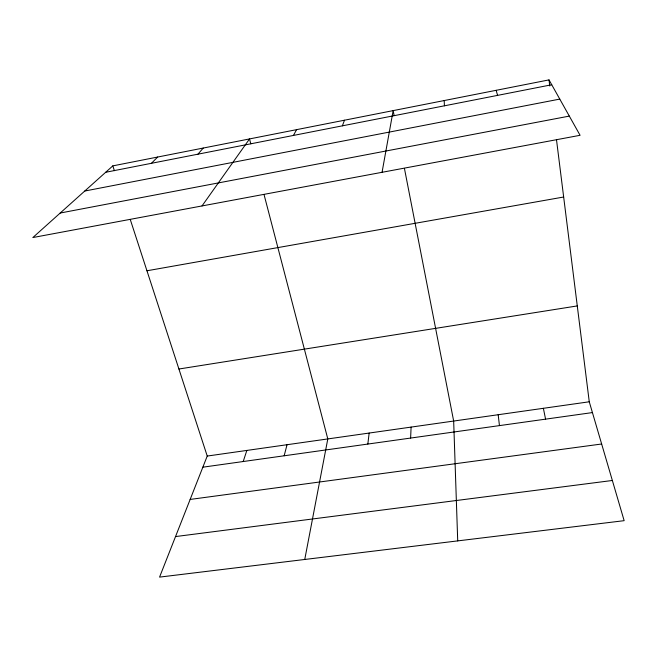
<?xml version="1.0" encoding="UTF-8"?>
<svg xmlns="http://www.w3.org/2000/svg" width="657" height="657" viewBox="0 0 657 657"><rect width="100%" height="100%" fill="white"/><g stroke="black" fill="none" stroke-linecap="round" stroke-linejoin="round"><path stroke-width="0.99" d="M410.617 438.063L411.101 427.091M367.838 444.058L369.152 433.053M382.054 172.298L393.165 110.614L394.143 115.591M304.749 559.468L327.802 438.925L264.048 194.603M284.153 455.786L287.043 444.715M243.205 461.526L246.851 450.423M342.379 125.832L344.482 120.215M130.3 219.586L207.234 456.057L159.569 577.109L624.15 520.673L589.263 401.788L556.528 139.974M293.424 135.441L296.603 129.651M202.019 205.937L249.52 138.931L250.793 143.817M197.979 154.173L203.21 148.063M151.447 163.297L157.647 157.039M112.823 165.876L32.85 237.547L580.082 135.301L549.014 79.891L112.823 165.876L114.384 170.672M105.678 172.282L551.74 84.753M84.745 191.039L559.78 99.092M60.198 213.032L569.315 116.1M146.954 270.774L563.665 197.018M178.918 369.012L577.281 305.924M207.234 456.057L589.263 401.788M202.849 467.184L592.433 412.58M190.152 499.435L601.648 444.001M175.534 536.572L612.357 480.481M496.142 90.313L497.587 95.38M543.372 408.301L545.573 419.141M404.425 168.381L453.667 421.047L457.715 540.892M549.014 79.891L549.778 86.001M498.178 414.723L499.451 425.613M444.206 100.554L444.411 105.81"/></g></svg>
